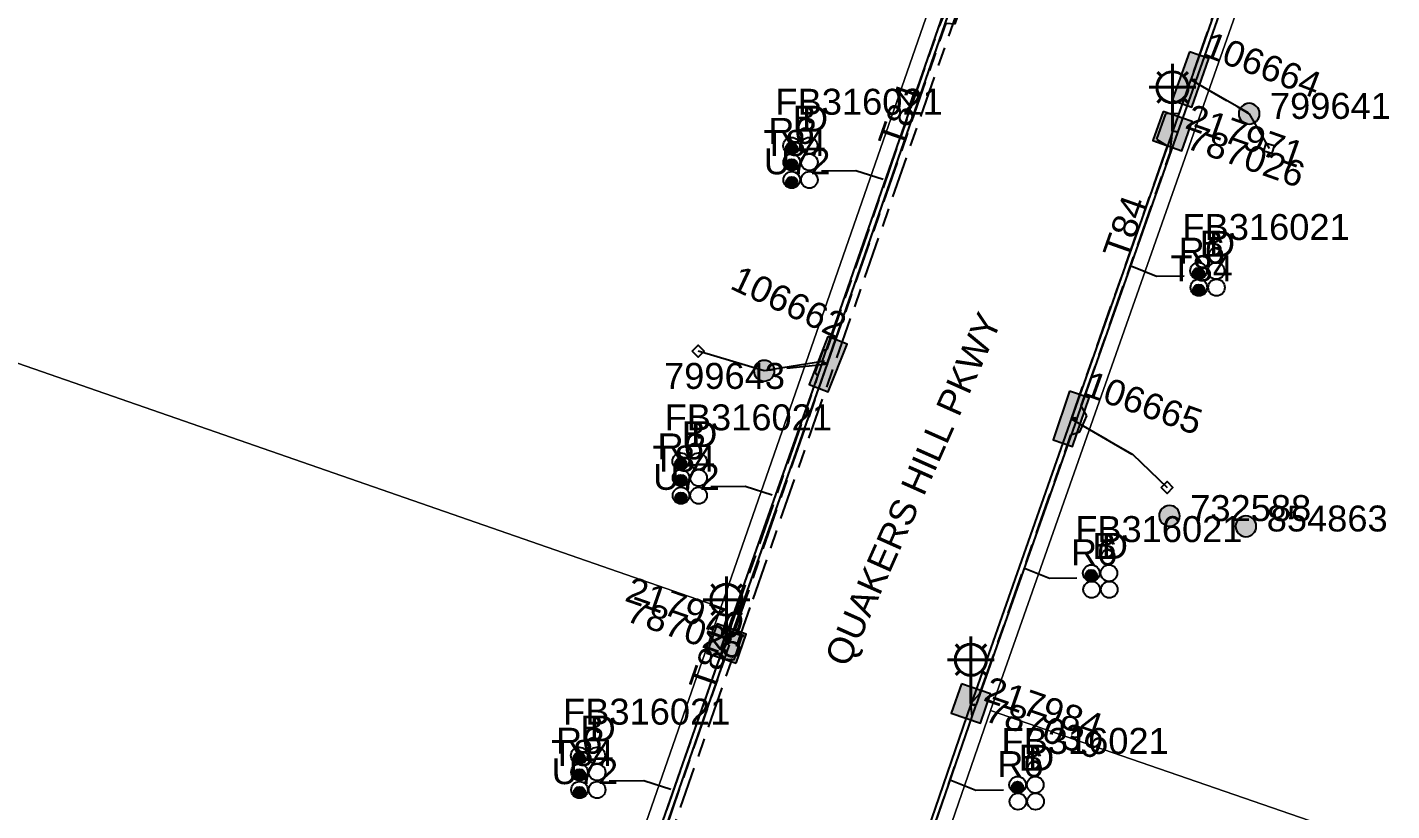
# Model space of a CAD drawing. Header units: metres. Extents: x 301341 to 310479, y 6262403 to 6265281.
# Drawn here: x 302711.3 to 302842.8, y 6264518.3 to 6264593.7 of the extents above; entities that cross this region are included whole.
import ezdxf
from ezdxf.enums import TextEntityAlignment as Align

# ---------------------------------------------------------------- set-up
doc = ezdxf.new("R2010")
doc.units = ezdxf.units.M
doc.linetypes.add('Cable Exist UG', pattern=[8.2, 4, -1.2, 1.8, -1.2])
doc.layers.get('0').update_dxf_attribs({"color": 6})
doc.layers.add('Cadastre Land Parcels_SP_EXT', color=9, linetype='Continuous', lineweight=5)
doc.layers.add('Cadastre Roads_SP_EXT', color=9, linetype='Continuous', lineweight=5)
for name, color, linetype in [('Duct_SP_EXT', 7, 'Continuous'), ('Equip_SP_SL_EXT', 7, 'Continuous'), ('Mains_HV_EXT', 7, 'Continuous'), ('Mains_LV_EXT', 7, 'Continuous'), ('Mains_SL_EXT', 7, 'Continuous'), ('Services_SP_EXT', 7, 'Continuous'), ('SupportsOH_SP_TR_HV_LV_SL_EXT', 7, 'Continuous'), ('SupportsUG_SP_LV_EXT', 7, 'Continuous'), ('SupportsUG_SP_LV_SL_EXT', 7, 'Continuous'), ('Trench_SP_EXT', 7, 'Continuous')]:
    doc.layers.add(name, color=color, linetype=linetype)
doc.styles.add('COLUMN_LABEL', font='arial.ttf')
doc.styles.add('iecARIAL', font='arial.ttf', dxfattribs={"height": 2})
doc.styles.add('POLE_LABEL', font='arial.ttf')
doc.styles.get("Standard").update_dxf_attribs({"font": 'arial.ttf'})

# ---------------------------------------------------------------- blocks, each defined once
blk = doc.blocks.new('COLUMN_EXT')
blk.add_hatch(color=256).paths.add_polyline_path([(-1.49, 1.48), (-1.49, -1.49), (1.48, -1.49), (1.48, 1.48)])
blk.add_lwpolyline([(-1.49, -1.49), (1.48, -1.49), (1.48, 1.48), (-1.49, 1.48)], close=True)
for tag, height, style, flags, p in [('ASSET_NUM', 2.5, 'COLUMN_LABEL', 8, (2, 2)), ('STRUCTURE_PLANT_NUMBER', 0.2, 'POLE_LABEL', 9, (1.81, 0.03)), ('STREET_CODE', 0.2, 'COLUMN_LABEL', 9, (1.81, -0.2))]:
    blk.add_attdef(tag, text='', height=height, dxfattribs=dict(style=style, flags=flags)).set_placement(p, align=Align.MIDDLE_LEFT)
at = {"flags": 9}
for tag, p in [('COLUMN_TYPE', (1.81, -0.4)), ('OWNED_BY', (1.81, -0.6)), ('STATE', (1.81, -0.8)), ('USAGE', (1.81, -1)), ('LEGEND', (1.81, -1.2)), ('LOCATION', (1.81, -1.4)), ('STREETNAME', (1.81, -1.6)), ('SUBURB', (1.81, -1.8)), ('NOTES', (1.81, -2))]:
    blk.add_attdef(tag, text='', height=0.2, dxfattribs=at).set_placement(p, align=Align.MIDDLE_LEFT)
at = {"flags": 1}
blk.add_attdef('Z', (1.81, -2.35), '', height=0.2, dxfattribs=at)
blk = doc.blocks.new('PILLAR_EXT')
blk.add_hatch(color=256).paths.add_polyline_path([(-2.475, 0.99), (-2.475, -0.99), (2.475, -0.99), (2.475, 0.99)])
blk.add_lwpolyline([(-2.475, -0.99), (2.475, -0.99), (2.475, 0.99), (-2.475, 0.99)], close=True)
at = {"style": 'iecARIAL', "flags": 8}
blk.add_attdef('ASSET_NUM', (1.5, 3.5), '', height=2.5, dxfattribs=at)
for tag, p, flags in [('OWNED_BY', (0, -0.2), 9), ('STATE', (0, -0.4), 9), ('SUPPORT_TYPE', (0, -0.6), 9), ('USAGE', (0, -0.8), 9), ('LEGEND', (0, -1), 9), ('LOCATION', (0, -1.2), 9), ('NOTES', (0, -1.4), 9), ('STREETNAME', (0, -1.8), 9), ('SUBURB', (0, -2), 1), ('PARENT', (0, -1.6), 9)]:
    blk.add_attdef(tag, p, '', height=0.2, dxfattribs=dict(flags=flags))
blk = doc.blocks.new('DUCT_EXT')
blk.add_circle((0, 0.8), 0.8)
at = {"flags": 1}
blk.add_attdef('Z', (0, 0), '', height=0.2, dxfattribs=at)
at = {"flags": 9}
for tag, p in [('DUCT_CODE', (0, 0)), ('XSECT_TYPE', (0, -0.2)), ('STATE', (0, -0.6)), ('FB_REFERENCE', (0, -0.4)), ('NOTES', (0, -0.8))]:
    blk.add_attdef(tag, text='', height=0.2, dxfattribs=at).set_placement(p, align=Align.MIDDLE_LEFT)
blk = doc.blocks.new('SL_LANTERN_EXT')
at = {"lineweight": 40}
for p, q in [((-1.46, 5.68), (-1.06, 5.28)), ((0, 1.97), (0, 6.47)), ((1.46, 5.68), (1.06, 5.28)), ((-2.25, 4.22), (2.25, 4.22)), ((-1.46, 2.76), (-1.06, 3.16)), ((0, 0), (0, 2.72)), ((1.46, 2.76), (1.06, 3.16))]:
    blk.add_line(p, q, dxfattribs=at)
blk.add_circle((0, 4.22), 1.5, dxfattribs=at)
at = {"style": 'iecARIAL', "flags": 8}
blk.add_attdef('ASSET_NUM', (1.5, 1.5), '', height=2.5, dxfattribs=at)
for tag, p, height, flags in [('CONSTRUCTED_VOLTAGE', (0.98, -0.65), 0.2, 9), ('CONTROL_TYPE', (0.98, -0.85), 0.2, 9), ('LANTERN_PURPOSE', (0.98, -1.05), 0.2, 9), ('LANTERN_TYPE', (0.98, -1.25), 0.2, 9), ('NO_PHASES', (0.98, -1.45), 0.2, 9), ('LNUMBER', (2.18, -3.25), 2.5, 8), ('OPERATING_VOLTAGE', (0.98, -1.65), 0.2, 9), ('ORIENTATION', (0.98, -1.85), 0.2, 9), ('OWNED_BY', (0.98, -2.05), 0.2, 9), ('STATE', (0.98, -2.25), 0.2, 9), ('USAGE', (0.98, -2.45), 0.2, 9), ('CEXIST', (0.98, -2.65), 0.2, 9), ('CNEW', (0.98, -2.85), 0.2, 9), ('CNUMBER', (0.98, -3.05), 0.2, 9), ('CREMOVE', (0.98, -3.25), 0.2, 9), ('CREPLACE', (0.98, -3.45), 0.2, 9), ('LKINGHEIGHT', (0.98, -3.65), 0.2, 9), ('LBRACKET', (0.98, -3.85), 0.2, 9), ('LBRACKETVOCAB', (0.98, -4.05), 0.2, 9), ('LCATEGORY', (0.98, -4.25), 0.2, 9), ('LCHARGE1', (0.98, -4.45), 0.2, 9), ('LCHARGE1PERCENT', (0.98, -4.65), 0.2, 9), ('LCHARGE2', (0.98, -4.85), 0.2, 9), ('LCHARGE2PERCENT', (0.98, -5.05), 0.2, 9), ('LCHARGE3', (0.98, -5.25), 0.2, 9), ('LCHARGE3PERCENT', (0.98, -5.45), 0.2, 9), ('LEXIST', (0.98, -5.65), 0.2, 9), ('LLAMP', (0.98, -5.85), 0.2, 9), ('LLAMPVOCAB', (0.98, -6.05), 0.2, 9), ('LMAST', (0.98, -6.25), 0.2, 9), ('LMASTVOCAB', (0.98, -6.45), 0.2, 9), ('LNEW', (0.98, -6.65), 0.2, 9), ('LANTNUMBER', (0.98, -6.85), 0.2, 9), ('LOUTREACH', (0.98, -7.25), 0.2, 9), ('LOUTREACHVOCAB', (0.98, -7.45), 0.2, 9), ('LRATECODE', (0.98, -7.65), 0.2, 9), ('LREMOVE', (0.98, -7.85), 0.2, 9), ('LREPLACE', (0.98, -8.05), 0.2, 9), ('STREETNAME', (0.98, -9.25), 0.2, 9), ('LTYPE', (0.98, -8.25), 0.2, 9), ('LTYPEVOCAB', (0.98, -8.45), 0.2, 9), ('LEGEND', (0.98, -8.65), 0.2, 9), ('LOCATION', (0.98, -8.85), 0.2, 9), ('NOTES', (0.98, -9.05), 0.2, 9), ('SUBURB', (0.98, -9.45), 0.2, 1)]:
    blk.add_attdef(tag, p, '', height=height, dxfattribs=dict(flags=flags))
blk = doc.blocks.new('CCP_EXT')
at = {"flags": 9}
for tag, p in [('LEGEND', (0, -1.4)), ('STATE', (0, -1.8)), ('LIFE_SUPPORT', (0, -1.6)), ('NOTES', (0, -2))]:
    blk.add_attdef(tag, text='', height=0.2, dxfattribs=at).set_placement(p, align=Align.MIDDLE_LEFT)
blk.add_wipeout([(0, 0.57), (0.57, 0), (0, -0.57), (-0.57, 0)])
blk.add_lwpolyline([(-0.57, 0), (0, 0.57), (0.57, 0), (0, -0.57), (-0.57, 0)])
at = {"flags": 1}
blk.add_attdef('Z', (0, 0), '', height=0.2, dxfattribs=at)
at = {"flags": 9}
for tag, p in [('CCP_TYPE', (0, 0)), ('CONSTRUCTED_VOLTAGE', (0, -0.2)), ('OPERATING_VOLTAGE', (0, -0.6)), ('ORIENTATION', (0, -0.8)), ('OWNED_BY', (0, -1)), ('NO_PHASES', (0, -0.4)), ('USAGE', (0, -1.2))]:
    blk.add_attdef(tag, text='', height=0.2, dxfattribs=at).set_placement(p, align=Align.MIDDLE_LEFT)
blk = doc.blocks.new('POLE_EXT')
blk.add_hatch(color=256).paths.add_polyline_path([(-1, 0, 1), (1, 0, 1)])
blk.add_lwpolyline([(-1, 0, 1), (1, 0, 1)], format="xyb", close=True)
for tag, height, flags, p in [('pNumber', 2.5, 8, (-17.84, 2.07)), ('OWNED_BY', 0.2, 9, (1.35, -0.4)), ('SPECIAL_USE', 0.2, 9, (1.35, -0.8)), ('STATE', 0.2, 9, (1.35, -1)), ('cLV', 0.2, 9, (1.35, -1.4)), ('PARENT', 0.2, 9, (1.35, -0.6)), ('USAGE', 0.2, 9, (1.35, -1.2)), ('hDepth', 0.2, 9, (1.35, -1.6)), ('hDia', 0.2, 9, (1.35, -1.8)), ('cHV', 0.2, 9, (1.35, -2)), ('LBRACKET', 0.2, 9, (1.35, -2.2)), ('LExisting', 0.2, 9, (1.35, -2.4)), ('LANTNUMBER', 0.2, 9, (1.35, -2.6)), ('cLinedev', 0.2, 9, (1.35, -3.4)), ('pExisting', 0.2, 9, (1.35, -3.8)), ('LOther', 0.2, 9, (1.35, -2.8)), ('LRemove', 0.2, 9, (1.35, -3)), ('LEGEND', 0.2, 9, (1.35, -3.2)), ('LOCATION', 0.2, 9, (1.35, -3.6)), ('PFNUMBER', 0.2, 9, (1.35, -4)), ('pFooting', 0.2, 9, (1.35, -4.4)), ('pNew', 0.2, 9, (1.35, -4.6)), ('pRelocate', 0.2, 9, (1.35, -5)), ('pRemove', 0.2, 9, (1.35, -5.2)), ('NEWPFNUMBER', 0.2, 9, (1.35, -4.2)), ('pReplace', 0.2, 9, (1.35, -5.4)), ('pStay', 0.2, 9, (1.35, -5.6)), ('pType', 0.2, 9, (1.35, -5.8)), ('cspan', 0.2, 9, (1.35, -6)), ('STREETNAME', 0.2, 9, (1.35, -6.2)), ('SUBURB', 0.2, 9, (1.35, -6.4)), ('NOTES', 0.2, 9, (1.35, -6.6)), ('OPERATED_BY', 0.2, 9, (1.36, -7.01)), ('MAINTAINED_BY', 0.2, 9, (1.36, -6.81))]:
    blk.add_attdef(tag, text='', height=height, dxfattribs=dict(flags=flags)).set_placement(p, align=Align.MIDDLE_LEFT)
at = {"style": 'POLE_LABEL'}
for tag, height, flags, p in [('ASSET_NUM', 2.5, 8, (2, 2)), ('STRUCTURE_PLANT_NUMBER', 0.2, 9, (1.35, 0.03)), ('STREET_CODE', 0.2, 9, (1.35, -0.2))]:
    blk.add_attdef(tag, text='', height=height, dxfattribs=dict(at, flags=flags)).set_placement(p, align=Align.MIDDLE_LEFT)
at = {"flags": 1}
blk.add_attdef('Z', (1.35, -7.33), '', height=0.2, dxfattribs=at)
blk = doc.blocks.new('CABLE_LARGE_EXT')
h = blk.add_hatch(color=256)
edge = h.paths.add_edge_path()
edge.add_arc((0, 0.55), 0.55, 0, 360)
blk.add_circle((0, 0.55), 0.55)
at = {"flags": 1}
blk.add_attdef('Z', (0, 0), '', height=0.2, dxfattribs=at)
at = {"flags": 9}
for tag, p in [('COND_CODE', (0, 0)), ('STATE', (0, -0.4)), ('XSECT_SIZE', (0, -0.6)), ('FB_REFERENCE', (0, -0.2)), ('NOTES', (0, -0.8))]:
    blk.add_attdef(tag, text='', height=0.2, dxfattribs=at).set_placement(p, align=Align.MIDDLE_LEFT)

msp = doc.modelspace()

# ---------------------------------------------------------------- linework, layer by layer
at = {"layer": 'Cadastre Land Parcels_SP_EXT', "linetype": 'Continuous'}
for points in [[(302543.04, 6264619.5), (302778.16, 6264537.87), (302811.23, 6264632.93), (302811.23, 6264632.93), (302567.37, 6264717.64)], [(302527.7, 6264518.52), (302741.76, 6264443.96), (302745.06, 6264442.81), (302778.16, 6264537.87), (302778.16, 6264537.87), (302543.04, 6264619.5)]]:
    msp.add_lwpolyline(points, dxfattribs=at)
for points in [[(302869.5, 6264612.85), (302837.78, 6264623.53), (302804.13, 6264527.94), (302838.46, 6264516.1), (302839.64, 6264515.68), (302873.41, 6264503.98), (302906.65, 6264600.46), (302869.5, 6264612.85)], [(302838.46, 6264516.1), (302804.13, 6264527.94), (302799.18, 6264513.64), (302833.43, 6264501.64), (302838.46, 6264516.1)]]:
    msp.add_lwpolyline(points, close=True, dxfattribs=at)
at = {"layer": 'Duct_SP_EXT'}
for p, q in [((302823.49, 6264588.78), (302835.61, 6264623.2)), ((302823.94, 6264588.62), (302836.06, 6264623.04)), ((302787.92, 6264561.5), (302799.82, 6264595.7)), ((302788.38, 6264561.34), (302800.27, 6264595.54)), ((302821.73, 6264583.77), (302823.47, 6264588.73)), ((302822.18, 6264583.61), (302823.93, 6264588.57)), ((302823.47, 6264588.73), (302823.7, 6264588.65)), ((302823.49, 6264588.78), (302823.71, 6264588.7)), ((302823.93, 6264588.57), (302823.7, 6264588.65)), ((302823.94, 6264588.62), (302823.71, 6264588.7)), ((302811.97, 6264556.07), (302821.73, 6264583.77)), ((302812.42, 6264555.91), (302822.18, 6264583.61)), ((302821.73, 6264583.77), (302821.95, 6264583.69)), ((302821.73, 6264583.77), (302821.95, 6264583.69)), ((302822.18, 6264583.61), (302821.95, 6264583.69)), ((302822.18, 6264583.61), (302821.95, 6264583.69)), ((302787.9, 6264561.43), (302778.39, 6264534.45)), ((302788.35, 6264561.27), (302778.84, 6264534.29)), ((302787.9, 6264561.43), (302788.12, 6264561.35)), ((302787.92, 6264561.5), (302788.15, 6264561.42)), ((302788.35, 6264561.27), (302788.12, 6264561.35)), ((302788.38, 6264561.34), (302788.15, 6264561.42)), ((302802.3, 6264528.59), (302812.01, 6264556.19)), ((302802.75, 6264528.43), (302812.47, 6264556.03)), ((302811.97, 6264556.07), (302812.2, 6264555.99)), ((302812.01, 6264556.19), (302812.24, 6264556.11)), ((302812.42, 6264555.91), (302812.2, 6264555.99)), ((302812.47, 6264556.03), (302812.24, 6264556.11)), ((302778.5, 6264534.41), (302766.9, 6264501.11)), ((302778.95, 6264534.26), (302767.35, 6264500.95)), ((302778.39, 6264534.45), (302778.61, 6264534.37)), ((302778.5, 6264534.41), (302778.72, 6264534.34)), ((302778.84, 6264534.29), (302778.61, 6264534.37)), ((302778.95, 6264534.26), (302778.72, 6264534.34)), ((302797.36, 6264514.32), (302802.27, 6264528.55)), ((302797.81, 6264514.16), (302802.72, 6264528.39)), ((302802.27, 6264528.55), (302802.5, 6264528.47)), ((302802.3, 6264528.59), (302802.52, 6264528.51)), ((302802.72, 6264528.39), (302802.5, 6264528.47)), ((302802.75, 6264528.43), (302802.52, 6264528.51))]:
    msp.add_line(p, q, dxfattribs=at)
for points in [[(302787.85, 6264579.91), (302791.17, 6264579.93), (302793.79, 6264579.09)], [(302822.79, 6264569.76), (302820.13, 6264569.73), (302817.74, 6264570.7)], [(302777.18, 6264549.52), (302780.5, 6264549.54), (302783.11, 6264548.7)], [(302812.46, 6264540.67), (302809.81, 6264540.64), (302807.41, 6264541.61)], [(302767.4, 6264521.18), (302770.72, 6264521.2), (302773.33, 6264520.36)], [(302805.37, 6264520.27), (302802.71, 6264520.24), (302800.31, 6264521.21)]]:
    msp.add_lwpolyline(points, dxfattribs=at)
at = {"layer": 'Mains_LV_EXT', "linetype": 'Cable Exist UG'}
for points in [[(302788.47, 6264561.43), (302799.86, 6264594.14), (302800.71, 6264594.06), (302801.52, 6264596.39), (302800.85, 6264596.97), (302813.15, 6264632.29)], [(302813.34, 6264632.44), (302835.9, 6264624.19), (302835.9, 6264624.19), (302823.43, 6264588.78)], [(302823.43, 6264588.72), (302822.27, 6264585.43), (302820.98, 6264585.41), (302820.13, 6264582.97), (302821.16, 6264582.3), (302811.89, 6264556.02)]]:
    msp.add_lwpolyline(points, dxfattribs=at)
at = {"layer": 'Mains_SL_EXT', "linetype": 'Cable Exist UG'}
for points in [[(302778.7, 6264534.39), (302779.21, 6264536.25), (302779.21, 6264536.25), (302787.51, 6264560.13), (302787.25, 6264560.45), (302788, 6264562.6), (302788.43, 6264562.78), (302799.21, 6264593.83), (302800, 6264595.66)], [(302759.55, 6264478.22), (302759.7, 6264480.32), (302759.7, 6264480.32), (302766.44, 6264499.66), (302766.23, 6264500.11), (302767.07, 6264502.5), (302767.56, 6264502.87), (302777.93, 6264532.66), (302778.67, 6264534.3)], [(302787.49, 6264485.73), (302786.75, 6264488.41), (302786.75, 6264488.41), (302787.65, 6264491.18), (302790.29, 6264492.66), (302802.36, 6264527.36), (302802.36, 6264527.36), (302802.24, 6264528.61)]]:
    msp.add_lwpolyline(points, dxfattribs=at)
at = {"layer": 'Services_SP_EXT'}
for points in [[(302823.4, 6264588.71), (302828.96, 6264585.54)], [(302788.15, 6264561.59), (302782.33, 6264560.66)], [(302811.89, 6264556.02), (302817.76, 6264552.64)]]:
    msp.add_lwpolyline(points, dxfattribs=at)
at = {"layer": 'Trench_SP_EXT', "linetype": 'Cable Exist UG'}
for points in [[(302823.4, 6264588.71), (302829.05, 6264585.41)], [(302788.48, 6264561.28), (302782.33, 6264560.66)], [(302811.89, 6264556.02), (302817.82, 6264552.63)]]:
    msp.add_lwpolyline(points, dxfattribs=at)

# ---------------------------------------------------------------- block references
at = {"layer": 'Duct_SP_EXT'}
for name, p in [('DUCT_EXT', (302784.96, 6264581.53)), ('CABLE_LARGE_EXT', (302784.96, 6264581.53)), ('DUCT_EXT', (302786.66, 6264581.53)), ('DUCT_EXT', (302784.98, 6264579.93)), ('CABLE_LARGE_EXT', (302784.98, 6264579.93)), ('DUCT_EXT', (302786.68, 6264579.93)), ('DUCT_EXT', (302784.98, 6264578.23)), ('DUCT_EXT', (302786.68, 6264578.23)), ('CABLE_LARGE_EXT', (302784.98, 6264578.23)), ('DUCT_EXT', (302824.17, 6264569.47)), ('CABLE_LARGE_EXT', (302824.16, 6264569.48)), ('DUCT_EXT', (302825.87, 6264569.47)), ('DUCT_EXT', (302824.2, 6264567.87)), ('CABLE_LARGE_EXT', (302824.2, 6264567.87)), ('DUCT_EXT', (302825.9, 6264567.87)), ('DUCT_EXT', (302774.29, 6264551.14)), ('CABLE_LARGE_EXT', (302774.29, 6264551.14)), ('DUCT_EXT', (302775.99, 6264551.14)), ('DUCT_EXT', (302774.31, 6264549.54)), ('CABLE_LARGE_EXT', (302774.31, 6264549.54)), ('DUCT_EXT', (302776.01, 6264549.54)), ('DUCT_EXT', (302774.31, 6264547.84)), ('DUCT_EXT', (302776.01, 6264547.84)), ('CABLE_LARGE_EXT', (302774.31, 6264547.84)), ('DUCT_EXT', (302813.84, 6264540.38)), ('CABLE_LARGE_EXT', (302813.83, 6264540.39)), ('DUCT_EXT', (302815.54, 6264540.38)), ('DUCT_EXT', (302813.87, 6264538.78)), ('DUCT_EXT', (302815.57, 6264538.78)), ('DUCT_EXT', (302764.5, 6264522.8)), ('DUCT_EXT', (302766.2, 6264522.8)), ('CABLE_LARGE_EXT', (302764.5, 6264522.8)), ('DUCT_EXT', (302764.53, 6264521.2)), ('CABLE_LARGE_EXT', (302764.53, 6264521.2)), ('DUCT_EXT', (302766.23, 6264521.2)), ('DUCT_EXT', (302806.74, 6264519.99)), ('DUCT_EXT', (302808.44, 6264519.99)), ('DUCT_EXT', (302764.53, 6264519.5)), ('CABLE_LARGE_EXT', (302764.53, 6264519.5)), ('DUCT_EXT', (302766.23, 6264519.5)), ('CABLE_LARGE_EXT', (302806.73, 6264519.99)), ('DUCT_EXT', (302806.77, 6264518.39)), ('DUCT_EXT', (302808.47, 6264518.39))]:
    msp.add_blockref(name, p, dxfattribs=at)
at = {"layer": 'Equip_SP_SL_EXT'}
ref = msp.add_blockref('SL_LANTERN_EXT', (302821.67, 6264583.73), dxfattribs=at)
ref.add_attrib('ASSET_NUM', '217971', dxfattribs={"layer": '0', "height": 2.5, "rotation": 340.5658, "style": 'iecARIAL'}).set_placement((302823.17, 6264585.23), align=Align.MIDDLE_LEFT)
ref = msp.add_blockref('SL_LANTERN_EXT', (302778.7, 6264534.39), dxfattribs=at)
ref.add_attrib('ASSET_NUM', '217970', dxfattribs={"layer": '0', "height": 2.5, "rotation": 340.8331, "style": 'iecARIAL'}).set_placement((302780.2, 6264535.89), align=Align.MIDDLE_RIGHT)
ref = msp.add_blockref('SL_LANTERN_EXT', (302802.24, 6264528.61), dxfattribs=at)
ref.add_attrib('ASSET_NUM', '217984', dxfattribs={"layer": '0', "height": 2.5, "rotation": 340.8883, "style": 'iecARIAL'}).set_placement((302803.74, 6264530.11), align=Align.MIDDLE_LEFT)
at = {"layer": 'SupportsOH_SP_TR_HV_LV_SL_EXT'}
ref = msp.add_blockref('POLE_EXT', (302829.05, 6264585.41), dxfattribs=at)
ref.add_attrib('ASSET_NUM', '799641', dxfattribs={"layer": '0', "height": 2.5, "style": 'POLE_LABEL'}).set_placement((302831.05, 6264586.16), align=Align.MIDDLE_LEFT)
ref = msp.add_blockref('POLE_EXT', (302828.74, 6264545.68), dxfattribs=at)
ref.add_attrib('ASSET_NUM', '854863', dxfattribs={"layer": '0', "height": 2.5, "style": 'POLE_LABEL'}).set_placement((302830.74, 6264546.43), align=Align.MIDDLE_LEFT)
at = {"layer": 'SupportsUG_SP_LV_EXT'}
ref = msp.add_blockref('PILLAR_EXT', (302823.4, 6264588.71), dxfattribs=dict(at, rotation=250.6017605956418))
ref.add_attrib('ASSET_NUM', '106664', dxfattribs={"layer": '0', "height": 2.5, "rotation": 339.0176, "style": 'iecARIAL'}).set_placement((302824.9, 6264592.21), align=Align.MIDDLE_LEFT)
ref = msp.add_blockref('PILLAR_EXT', (302788.48, 6264561.28), dxfattribs=dict(at, rotation=248.5951757761568))
ref.add_attrib('ASSET_NUM', '106662', dxfattribs={"layer": '0', "height": 2.5, "rotation": 334.7423, "style": 'iecARIAL'}).set_placement((302789.98, 6264564.78), align=Align.MIDDLE_RIGHT)
ref = msp.add_blockref('PILLAR_EXT', (302811.89, 6264556.02), dxfattribs=dict(at, rotation=251.1140672235771))
ref.add_attrib('ASSET_NUM', '106665', dxfattribs={"layer": '0', "height": 2.5, "rotation": 340.3755, "style": 'iecARIAL'}).set_placement((302813.39, 6264559.52), align=Align.MIDDLE_LEFT)
at = {"layer": 'SupportsUG_SP_LV_SL_EXT'}
ref = msp.add_blockref('COLUMN_EXT', (302821.67, 6264583.73), dxfattribs=dict(at, rotation=250.5658241430812))
ref.add_attrib('ASSET_NUM', '787026', dxfattribs={"layer": '0', "height": 2.5, "rotation": 340.5658, "style": 'COLUMN_LABEL'}).set_placement((302823.67, 6264584.48), align=Align.TOP_LEFT)
ref = msp.add_blockref('COLUMN_EXT', (302778.7, 6264534.39), dxfattribs=dict(at, rotation=70.83306828964535))
ref.add_attrib('ASSET_NUM', '787025', dxfattribs={"layer": '0', "height": 2.5, "rotation": 340.8331, "style": 'COLUMN_LABEL'}).set_placement((302780.7, 6264535.14), align=Align.TOP_RIGHT)
ref = msp.add_blockref('COLUMN_EXT', (302802.24, 6264528.61), dxfattribs=dict(at, rotation=250.8658285788303))
ref.add_attrib('ASSET_NUM', '787039', dxfattribs={"layer": '0', "height": 2.5, "rotation": 340.8883, "style": 'COLUMN_LABEL'}).set_placement((302804.24, 6264529.36), align=Align.TOP_LEFT)

# ---------------------------------------------------------------- texts
at = {"layer": 'Cadastre Roads_SP_EXT'}
msp.add_text('QUAKERS HILL PKWY', height=2.5, rotation=66.0253, dxfattribs=at).set_placement((302790.36, 6264531.99))
at = {"layer": 'Duct_SP_EXT'}
for s, p in [('FB316021', (302783.41, 6264585.31)), ('B', (302785.06, 6264583.68)), ('D', (302785.96, 6264583.68)), ('R6', (302782.72, 6264582.5)), ('T84', (302782.25, 6264581.33)), ('U72', (302782.3, 6264579.57)), ('FB316021', (302822.62, 6264573.25)), ('B', (302824.27, 6264571.63)), ('D', (302825.17, 6264571.63)), ('R6', (302822.25, 6264570.97)), ('T84', (302821.46, 6264569.27)), ('FB316021', (302772.74, 6264554.92)), ('B', (302774.39, 6264553.3)), ('D', (302775.29, 6264553.3)), ('R6', (302772.05, 6264552.12)), ('T84', (302771.58, 6264550.94)), ('U72', (302771.63, 6264549.19)), ('FB316021', (302812.29, 6264544.16)), ('R6', (302811.88, 6264541.93)), ('B', (302813.95, 6264542.54)), ('D', (302814.85, 6264542.54)), ('FB316021', (302762.95, 6264526.58)), ('B', (302764.6, 6264524.96)), ('D', (302765.5, 6264524.96)), ('R6', (302762.27, 6264523.78)), ('FB316021', (302805.19, 6264523.76)), ('T84', (302761.8, 6264522.6)), ('B', (302806.85, 6264522.14)), ('D', (302807.75, 6264522.14)), ('U72', (302761.85, 6264520.85)), ('R6', (302804.78, 6264521.53))]:
    msp.add_text(s, height=2.5, dxfattribs=at).set_placement(p)
at = {"layer": 'Mains_LV_EXT'}
for rotation, p in [(70.7971, (302795.62, 6264581.95)), (70.5658, (302817.26, 6264571.23)), (70.8331, (302777.4, 6264529.59))]:
    msp.add_text('T84', height=2.5, rotation=rotation, dxfattribs=at).set_placement(p)

# ---------------------------------------------------------------- next in the draw order: block references
at = {"layer": 'Services_SP_EXT', "rotation": 208.6017601877193}
msp.add_blockref('CCP_EXT', (302830.97, 6264582.07), dxfattribs=at)
at = {"layer": 'Services_SP_EXT'}
for p in [(302775.97, 6264562.55), (302821.14, 6264549.41)]:
    msp.add_blockref('CCP_EXT', p, dxfattribs=at)

# ---------------------------------------------------------------- next in the draw order: linework, layer by layer
at = {"layer": 'Cadastre Roads_SP_EXT', "linetype": 'Continuous'}
msp.add_lwpolyline([(302811.23, 6264632.93), (302778.16, 6264537.87), (302745.06, 6264442.81), (302741.76, 6264443.96), (302736.31, 6264428.37), (302712.73, 6264360.95), (302743.5, 6264353.01), (302750.98, 6264374.78), (302753.26, 6264381.21), (302759.4, 6264398.92), (302764.42, 6264413.33), (302769.36, 6264427.53), (302774.29, 6264441.74), (302779.31, 6264456.22), (302779.31, 6264456.22), (302784.24, 6264470.55), (302789.33, 6264485.24), (302794.19, 6264499.33), (302799.18, 6264513.64), (302804.13, 6264527.94), (302837.78, 6264623.53)], dxfattribs=at)
at = {"layer": 'Mains_HV_EXT', "linetype": 'Cable Exist UG'}
msp.add_lwpolyline([(302750.04, 6264448.9), (302781.25, 6264538.67), (302781.25, 6264538.67), (302811.98, 6264626.96), (302811.98, 6264626.96), (302846.8, 6264726.97), (302846.8, 6264726.97), (302853.69, 6264746.01), (302874.9, 6264738.78), (302874.53, 6264743.88)], dxfattribs=at)
at = {"layer": 'Mains_LV_EXT', "linetype": 'Cable Exist UG'}
msp.add_lwpolyline([(302767.49, 6264501.09), (302778.54, 6264532.91), (302779.42, 6264532.81), (302780.22, 6264535.13), (302779.55, 6264535.78), (302788.47, 6264561.43)], dxfattribs=at)
at = {"layer": 'Mains_SL_EXT', "linetype": 'Cable Exist UG'}
msp.add_lwpolyline([(302802.24, 6264528.61), (302803.11, 6264529.57), (302803.11, 6264529.57), (302811.88, 6264554.48), (302812.75, 6264554.76), (302813.4, 6264556.32), (302812.87, 6264557.29), (302821.44, 6264581.64), (302821.67, 6264583.73)], dxfattribs=at)
at = {"layer": 'Services_SP_EXT'}
for points in [[(302829.05, 6264585.41), (302830.97, 6264582.07)], [(302782.33, 6264560.66), (302775.97, 6264562.55)], [(302817.82, 6264552.63), (302821.14, 6264549.41)]]:
    msp.add_lwpolyline(points, dxfattribs=at)

# ---------------------------------------------------------------- next in the draw order: block references
at = {"layer": 'SupportsOH_SP_TR_HV_LV_SL_EXT'}
ref = msp.add_blockref('POLE_EXT', (302782.33, 6264560.66), dxfattribs=at)
ref.add_attrib('ASSET_NUM', '799643', dxfattribs={"layer": '0', "height": 2.5, "style": 'POLE_LABEL'}).set_placement((302784.33, 6264561.41), align=Align.TOP_RIGHT)
ref = msp.add_blockref('POLE_EXT', (302821.37, 6264546.68), dxfattribs=dict(at, rotation=0.5224099882431407))
ref.add_attrib('ASSET_NUM', '732588', dxfattribs={"layer": '0', "height": 2.5, "rotation": 0.0114, "style": 'POLE_LABEL'}).set_placement((302823.37, 6264547.43), align=Align.MIDDLE_LEFT)

doc.saveas('drawing.dxf')
